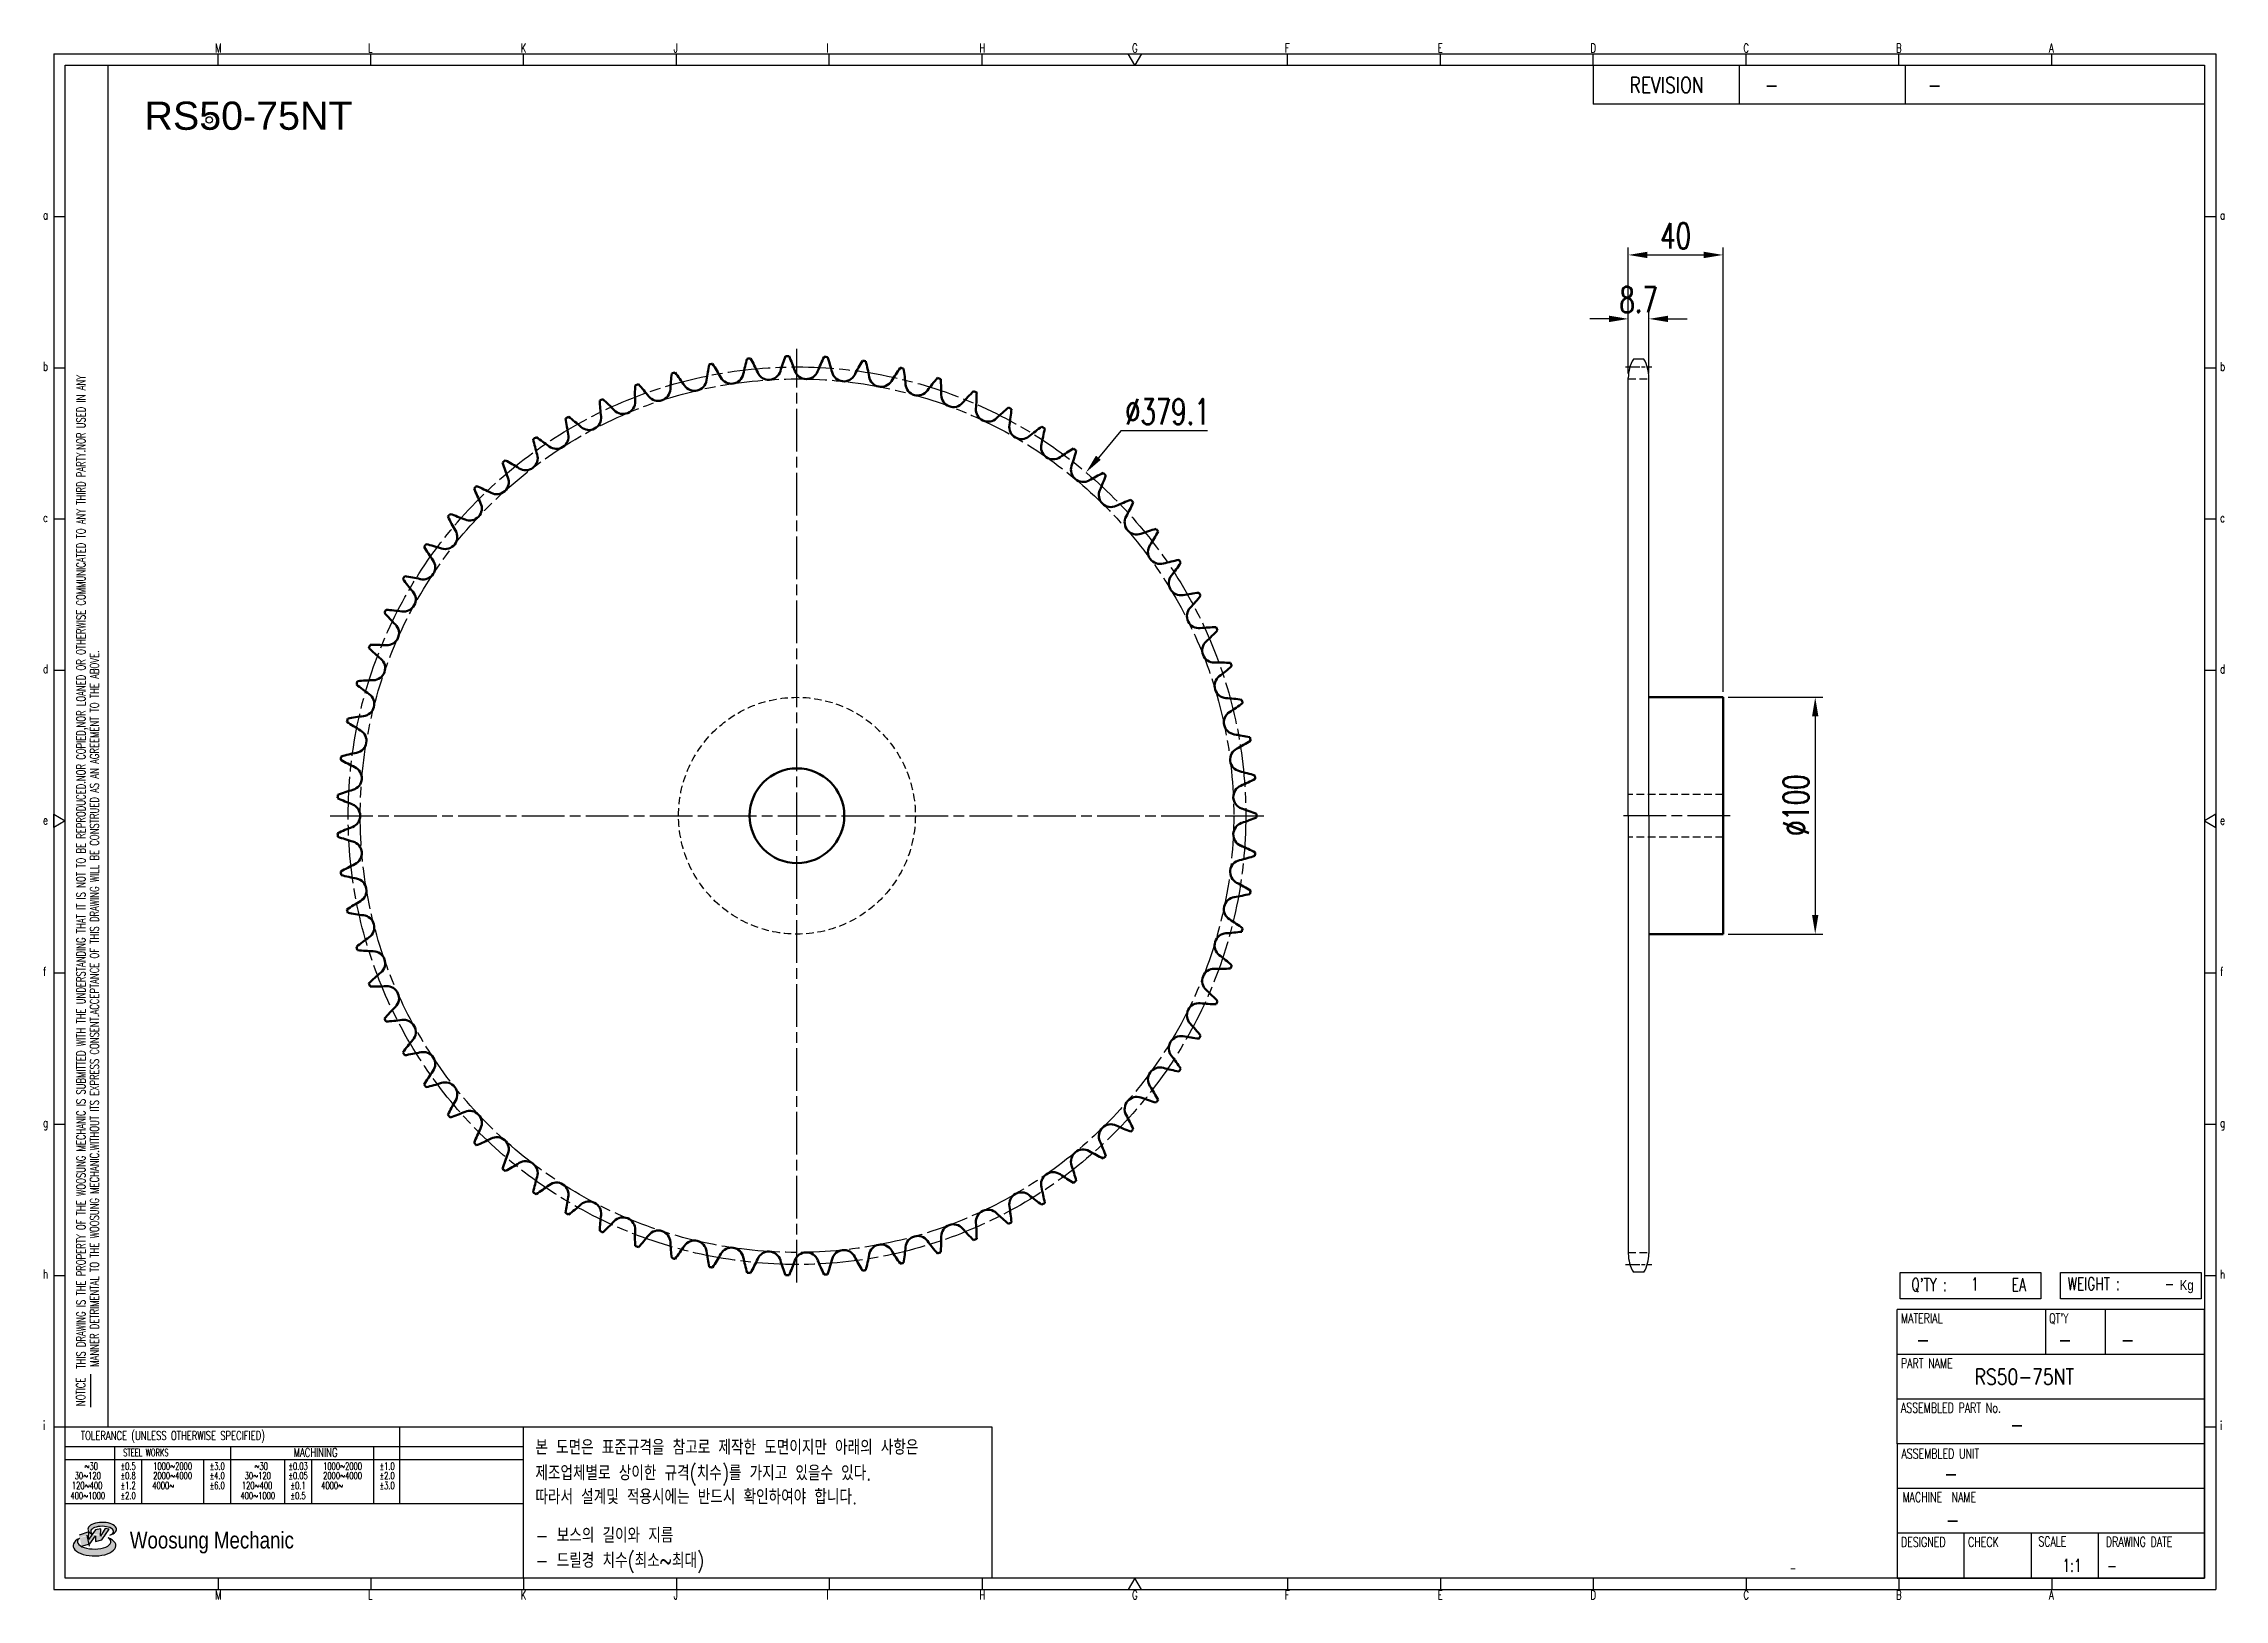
# Model space of a CAD drawing. Header units: millimetres. Extents: x 8305 to 9226, y 4748 to 5405.
import ezdxf
from ezdxf.enums import TextEntityAlignment as Align

# ---------------------------------------------------------------- set-up
doc = ezdxf.new("R2010")
doc.units = ezdxf.units.MM
for name, pattern in [('AM_ISO08W050', [18, 12, -1.5, 3, -1.5]), ('AM_ISO08W050x2', [9, 6, -0.75, 1.5, -0.75]), ('HIDDEN', [9.525, 6.35, -3.175])]:
    doc.linetypes.add(name, pattern=pattern)
for name, color, linetype, lineweight in [('20', 7, 'Continuous', 50), ('22', 30, 'AM_ISO08W050', 25), ('23', 40, 'AM_ISO08W050', 25), ('VIS', 7, 'Continuous', 50)]:
    doc.layers.add(name, color=color, linetype=linetype, lineweight=lineweight)
for name, color, linetype in [('HL', 2, 'HIDDEN'), ('S-DIM', 7, 'Continuous'), ('TITLE', 7, 'Continuous'), ('도면레이아웃', 7, 'Continuous')]:
    doc.layers.add(name, color=color, linetype=linetype)
doc.styles.add('HAN', font='ROMANS.shx', dxfattribs={"width": 0.7, "bigfont": 'whgtxt.shx'})
doc.styles.add('HKD_ST2', font='romans.shx', dxfattribs={"width": 0.7, "height": 4, "bigfont": '@extfont2.shx'})
doc.styles.add('HSG', font='SIMPLEX.shx', dxfattribs={"width": 0.7, "bigfont": 'HSG.shx'})
doc.styles.add('ROMANS', font='romans.shx', dxfattribs={"width": 0.7, "bigfont": 'whgtxt.shx'})
doc.styles.add('SLDTEXTSTYLE4', font='arial.ttf', dxfattribs={"width": 0.8})
doc.styles.get("Standard").update_dxf_attribs({"font": 'arial.ttf'})
doc.dimstyles.new('APP23', dxfattribs={"dimscale": 4.5, "dimtxt": 2.4, "dimasz": 1.8, "dimexe": 0.7, "dimexo": 0.5, "dimgap": 0.6, "dimtad": 1, "dimtoh": 1, "dimdec": 1, "dimrnd": 0.01, "dimzin": 9, "dimdsep": 46, "dimtxsty": 'HSG', "dimcen": 0, "dimclrd": 1, "dimclre": 1, "dimclrt": 256, "dimazin": 2, "dimtp": 1, "dimtm": 1, "dimtfac": 0.5, "dimtdec": 1, "dimtix": 1, "dimtofl": 0, "dimtmove": 0, "dimatfit": 3, "dimfxl": 0, "dimtvp": 1, "dimtolj": 2, "dimlwd": -1, "dimlwe": -1, "dimarcsym": 0})

# ---------------------------------------------------------------- blocks, each defined once
blk = doc.blocks.new('SUYWSHJH')
at = {"layer": '도면레이아웃'}
h = blk.add_hatch(color=10, dxfattribs=at)
h.paths.add_polyline_path([(1.544, 35.177), (1.554, 34.966), (1.779, 35.034), (2.054, 35.422), (1.908, 35.446), (1.728, 35.167), (1.741, 35.439), (1.547, 35.405), (1.292, 35.041), (1.295, 35.33), (0.943, 35.208), (1.03, 34.8), (1.336, 34.885)])
edge = h.paths.add_edge_path()
edge.add_ellipse((1.795, 35.421), major_axis=(-0.53, 0), ratio=0.487785, start_angle=122.36065, end_angle=403.39574)
edge.add_line((1.411, 35.244), (1.419, 35.261))
edge.add_ellipse((1.798, 35.344), major_axis=(-0.423, 0), ratio=0.444396, start_angle=131.58977, end_angle=386.19408, ccw=False)
edge = h.paths.add_edge_path()
edge.add_ellipse((1.512, 34.815), major_axis=(-0.793, 0), ratio=0.480113, start_angle=314.67633, end_angle=590.85213)
edge.add_ellipse((1.501, 34.958), major_axis=(-0.62, 0), ratio=0.43311, start_angle=331.7024, end_angle=574.42495, ccw=False)
for p, q in [((0, 90.118), (80.15, 90.118)), ((0, 90.118), (0, 33.191)), ((6.089, 89.693), (6.089, 90.118)), ((11.753, 89.693), (11.753, 90.118)), ((17.418, 89.693), (17.418, 90.118)), ((23.082, 89.693), (23.082, 90.118)), ((28.746, 89.693), (28.746, 90.118)), ((34.411, 89.693), (34.411, 90.118)), ((45.739, 89.693), (45.739, 90.118)), ((51.404, 89.693), (51.404, 90.118)), ((57.068, 89.693), (57.068, 90.118)), ((62.732, 89.693), (62.732, 90.118)), ((68.397, 89.693), (68.397, 90.118)), ((74.061, 89.693), (74.061, 90.118)), ((80.15, 90.118), (80.15, 33.191)), ((0, 84.085), (0.425, 84.085)), ((79.725, 84.085), (80.15, 84.085)), ((0, 78.478), (0.425, 78.478)), ((79.725, 78.478), (80.15, 78.478)), ((0, 72.87), (0.425, 72.87)), ((79.725, 72.87), (80.15, 72.87)), ((0, 67.262), (0.425, 67.262)), ((79.725, 67.262), (80.15, 67.262)), ((0, 56.047), (0.425, 56.047)), ((79.725, 56.047), (80.15, 56.047)), ((0, 50.439), (0.425, 50.439)), ((79.725, 50.439), (80.15, 50.439)), ((0, 44.832), (0.425, 44.832)), ((79.725, 44.832), (80.15, 44.832)), ((1.377, 39.947), (1.377, 41.174)), ((0, 39.224), (0.425, 39.224)), ((79.725, 39.224), (80.15, 39.224)), ((0, 33.191), (80.15, 33.191)), ((6.089, 33.616), (6.089, 33.191)), ((11.753, 33.616), (11.753, 33.191)), ((17.418, 33.616), (17.418, 33.191)), ((23.082, 33.616), (23.082, 33.191)), ((28.746, 33.616), (28.746, 33.191)), ((34.411, 33.616), (34.411, 33.191)), ((45.739, 33.616), (45.739, 33.191)), ((51.404, 33.616), (51.404, 33.191)), ((57.068, 33.616), (57.068, 33.191)), ((62.732, 33.616), (62.732, 33.191)), ((68.397, 33.616), (68.397, 33.191)), ((74.061, 33.616), (74.061, 33.191))]:
    blk.add_line(p, q)
at = {"color": 2}
for p, q in [((2.017, 39.224), (2.017, 89.693)), ((0.425, 39.224), (17.418, 39.224)), ((12.816, 39.224), (12.816, 36.382)), ((17.418, 33.616), (17.418, 39.224)), ((0.425, 38.487), (17.418, 38.487)), ((0.425, 38.012), (17.418, 38.012)), ((2.257, 38.487), (2.257, 36.382)), ((3.257, 38.012), (3.257, 36.382)), ((5.557, 38.012), (5.557, 36.382)), ((6.557, 38.5), (6.557, 36.382)), ((8.557, 38.012), (8.557, 36.382)), ((9.557, 38.026), (9.557, 36.382)), ((11.857, 38.487), (11.857, 36.382)), ((0.425, 36.382), (17.418, 36.382))]:
    blk.add_line(p, q, dxfattribs=at)
at = {"color": 6, "ltscale": 0.5}
for p, q in [((57.068, 89.693), (57.068, 88.246)), ((62.47, 89.693), (62.47, 88.246)), ((68.635, 89.693), (68.635, 88.246)), ((79.725, 88.246), (57.068, 88.246)), ((68.336, 38.59), (68.336, 43.563)), ((79.725, 43.563), (68.336, 43.563)), ((73.827, 43.563), (73.827, 41.905)), ((76.037, 43.563), (76.037, 41.905)), ((79.725, 38.59), (79.725, 43.563)), ((79.725, 41.905), (68.336, 41.905)), ((79.725, 40.248), (68.336, 40.248)), ((68.336, 38.59), (68.336, 33.616)), ((79.725, 38.59), (68.336, 38.59)), ((79.725, 33.616), (79.725, 38.59)), ((79.725, 36.932), (68.336, 36.932)), ((79.725, 35.274), (68.336, 35.274)), ((70.822, 33.616), (70.822, 35.274)), ((73.309, 33.616), (73.309, 35.274)), ((75.796, 33.616), (75.796, 35.274)), ((68.336, 33.616), (79.725, 33.616))]:
    blk.add_line(p, q, dxfattribs=at)
for points in [[(40.075, 89.693), (39.83, 90.118), (40.32, 90.118)], [(0.425, 89.693), (79.725, 89.693), (79.725, 33.616), (0.425, 33.616)], [(0.425, 61.679), (0, 61.433), (0, 61.924)], [(79.725, 61.679), (80.15, 61.433), (80.15, 61.924)], [(40.075, 33.616), (39.83, 33.191), (40.32, 33.191)]]:
    blk.add_lwpolyline(points, close=True)
at = {"layer": 'TITLE', "color": 20}
for p, q in [((68.449, 43.961), (68.449, 44.936)), ((68.449, 44.936), (73.654, 44.936)), ((73.654, 44.936), (73.654, 43.961)), ((74.39, 43.961), (74.39, 44.936)), ((74.39, 44.936), (79.595, 44.936)), ((79.595, 44.936), (79.595, 43.961)), ((73.654, 43.961), (68.449, 43.961)), ((79.595, 43.961), (74.39, 43.961))]:
    blk.add_line(p, q, dxfattribs=at)
at = {"layer": '도면레이아웃'}
for p, q in [((1.295, 35.33), (0.943, 35.208)), ((1.03, 34.8), (1.336, 34.885)), ((1.224, 35.208), (1.311, 34.8)), ((1.224, 35.208), (1.224, 35.208)), ((1.547, 35.405), (1.292, 35.041)), ((1.292, 35.041), (1.295, 35.33)), ((1.336, 34.885), (1.544, 35.177)), ((1.419, 35.261), (1.411, 35.244)), ((1.544, 35.177), (1.554, 34.966)), ((1.741, 35.439), (1.547, 35.405)), ((1.554, 34.966), (1.779, 35.034)), ((1.908, 35.446), (1.728, 35.167)), ((1.728, 35.167), (1.741, 35.439)), ((1.779, 35.034), (2.054, 35.422)), ((2.054, 35.422), (1.908, 35.446))]:
    blk.add_line(p, q, dxfattribs=at)
for centre, major_axis, ratio, start_param, end_param in [((1.795, 35.421), (-0.53, 0), 0.487785, 2.135596, 7.040584), ((1.512, 34.815), (-0.793, 0), 0.480113, 5.492138, 10.312315), ((1.501, 34.958), (-0.62, 0), 0.43311, 5.789299, 10.025607), ((1.798, 35.344), (-0.423, 0), 0.444396, 2.296675, 6.740358)]:
    blk.add_ellipse(centre, major_axis=major_axis, ratio=ratio, start_param=start_param, end_param=end_param, dxfattribs=at)
at = {"color": 4, "style": 'HKD_ST2', "width": 0.7}
for s, p in [('M', (5.988, 90.164)), ('L', (11.652, 90.164)), ('K', (17.316, 90.164)), ('J', (22.981, 90.164)), ('I', (28.645, 90.164)), ('H', (34.309, 90.164)), ('G', (39.974, 90.164)), ('F', (45.638, 90.164)), ('E', (51.302, 90.164)), ('D', (56.967, 90.164)), ('C', (62.631, 90.164)), ('B', (68.295, 90.164)), ('A', (73.96, 90.164)), ('a', (-0.395, 83.976)), ('a', (80.305, 83.97)), ('b', (-0.395, 78.368)), ('b', (80.305, 78.362)), ('c', (-0.395, 72.76)), ('c', (80.305, 72.754)), ('d', (-0.395, 67.153)), ('d', (80.305, 67.147)), ('e', (-0.395, 61.545)), ('e', (80.305, 61.539)), ('f', (-0.395, 55.937)), ('f', (80.305, 55.931)), ('g', (-0.395, 50.33)), ('g', (80.305, 50.324)), ('h', (-0.395, 44.722)), ('h', (80.305, 44.716)), ('i', (-0.395, 39.114)), ('i', (80.305, 39.108)), ('M', (5.988, 32.824)), ('L', (11.652, 32.824)), ('K', (17.316, 32.824)), ('J', (22.981, 32.824)), ('I', (28.645, 32.824)), ('H', (34.309, 32.824)), ('G', (39.974, 32.824)), ('F', (45.638, 32.824)), ('E', (51.302, 32.824)), ('D', (56.967, 32.824)), ('C', (62.631, 32.824)), ('B', (68.295, 32.824)), ('A', (73.96, 32.824))]:
    blk.add_text(s, height=0.326, dxfattribs=at).set_placement(p)
for s, height, style, width, p in [('REVISION', 0.5806, 'HAN', 0.8, (58.415, 88.664)), ('-', 0.581, 'HAN', 0.8, (63.426, 88.664)), ('-', 0.581, 'HAN', 0.8, (69.468, 88.664)), ("Q'TY : ", 0.4746, 'HKD_ST2', 0.7, (68.857, 44.253)), ('1', 0.475, 'HKD_ST2', 0.7, (71.071, 44.275)), ('EA', 0.4746, 'HKD_ST2', 0.7, (72.578, 44.253)), ('WEIGHT : ', 0.4746, 'HKD_ST2', 0.7, (74.65, 44.286)), ('-', 0.581, 'HAN', 0.8, (69.029, 42.157)), ('-', 0.581, 'HAN', 0.8, (74.289, 42.157)), ('-', 0.581, 'HAN', 0.8, (76.623, 42.157)), ('-', 0.581, 'HAN', 0.8, (72.515, 39.013)), ('-', 0.581, 'HAN', 0.8, (70.067, 37.189)), ('-', 0.581, 'HAN', 0.8, (70.126, 35.48)), ('1:1', 0.4746, 'HKD_ST2', 0.7, (74.458, 33.848)), ('-', 0.475, 'HKD_ST2', 0.7, (76.112, 33.837))]:
    blk.add_text(s, height=height, dxfattribs=dict(style=style, width=width)).set_placement(p)
at = {"color": 6, "style": 'HKD_ST2', "width": 0.7}
for s, p in [(' THIS DRAWING IS THE PROPERTY OF THE WOOSUNG MECHANIC IS SUBMITTED WITH THE UNDERSTANDING THAT IT IS NOT TO BE REPRODUCED.NOR COPIED,NOR LOANED OR OTHERWISE COMMUNICATED TO ANY THIRD PARTY.NOR USED IN ANY', (1.173, 41.217)), ('MANNER DETRIMENTAL TO THE WOOSUNG MECHANIC.WITHOUT ITS EXPRESS CONSENT.ACCEPTANCE OF THIS DRAWING WILL BE CONSTRUED AS AN AGREEMENT TO THE ABOVE.', (1.672, 41.447))]:
    blk.add_text(s, height=0.326266, rotation=90, dxfattribs=at).set_placement(p)
at = {"style": 'HKD_ST2', "width": 0.7}
blk.add_text('-', height=0.475, dxfattribs=at).set_placement((78.613, 44.286), align=Align.RIGHT)
at = {"color": 4, "style": 'HKD_ST2', "width": 0.7}
for s, height, p in [('MATERIAL', 0.3651, (68.474, 43.425)), ("QT'Y", 0.3651, (73.965, 43.425)), ('PART NAME', 0.3651, (68.474, 41.756)), ('ASSEMBLED PART No.', 0.36511, (68.474, 40.109)), ('ASSEMBLED UNIT', 0.36511, (68.49, 38.408)), ('MACHINE  NAME', 0.36511, (68.532, 36.794)), ('DESIGNED', 0.3651, (68.474, 35.136)), ('CHECK', 0.3651, (70.961, 35.136)), ('SCALE', 0.3651, (73.566, 35.153)), ('DRAWING DATE', 0.36511, (76.071, 35.141))]:
    blk.add_text(s, height=height, dxfattribs=at).set_placement(p, align=Align.TOP_LEFT)
at = {"style": 'HKD_ST2', "width": 0.7}
blk.add_text('NOTICE', height=0.3263, rotation=90, dxfattribs=at).set_placement((1.163, 39.988))
for s, height, style, width, p in [('TOLERANCE (UNLESS OTHERWISE SPECIFIED)', 0.32627, 'HKD_ST2', 0.7, (4.417, 38.896)), ('-', 0.326, 'ROMANS', 0.65, (64.469, 33.975))]:
    blk.add_text(s, height=height, dxfattribs=dict(style=style, width=width)).set_placement(p, align=Align.MIDDLE_CENTER)
at = {"color": 4, "style": 'HKD_ST2', "width": 0.7}
for s, height, p in [('STEEL WORKS', 0.26101, (3.416, 38.268)), ('MACHINING', 0.3263, (9.707, 38.27)), ('%%P0.5', 0.261, (2.757, 37.762)), ('%%P0.8', 0.261, (2.757, 37.411)), ('%%P3.0', 0.261, (6.057, 37.762)), ('%%P4.0', 0.261, (6.057, 37.411)), ('%%P0.03', 0.261, (9.057, 37.762)), ('%%P0.05', 0.261, (9.057, 37.411)), ('%%P1.0', 0.261, (12.357, 37.762)), ('%%P2.0', 0.261, (12.357, 37.411)), ('%%P1.2', 0.261, (2.757, 37.045)), ('%%P2.0', 0.261, (2.757, 36.67)), ('%%P6.0', 0.261, (6.057, 37.045)), ('%%P0.1', 0.261, (9.057, 37.045)), ('%%P0.5', 0.261, (9.057, 36.67)), ('%%P3.0', 0.261, (12.357, 37.045))]:
    blk.add_text(s, height=height, dxfattribs=at).set_placement(p, align=Align.MIDDLE)
for s, height, p in [('30%%126120', 0.261, (1.263, 37.411)), ('%%12630', 0.261, (1.389, 37.762)), ('2000%%1264000', 0.26101, (4.407, 37.411)), ('1000%%1262000', 0.26101, (4.407, 37.762)), ('30%%126120', 0.261, (7.563, 37.411)), ('%%12630', 0.261, (7.689, 37.762)), ('2000%%1264000', 0.26101, (10.707, 37.411)), ('1000%%1262000', 0.26101, (10.707, 37.762)), ('400%%1261000', 0.26101, (1.263, 36.67)), ('120%%126400', 0.26101, (1.237, 37.045)), ('4000%%126', 0.261, (4.061, 37.045)), ('400%%1261000', 0.26101, (7.563, 36.67)), ('120%%126400', 0.26101, (7.537, 37.045)), ('4000%%126', 0.261, (10.321, 37.045))]:
    blk.add_text(s, height=height, dxfattribs=at).set_placement(p, align=Align.MIDDLE_CENTER)
at = {"color": 1, "style": 'SLDTEXTSTYLE4', "width": 0.8}
blk.add_text('Woosung Mechanic', height=0.61957, dxfattribs=at).set_placement((2.822, 34.711))
at = {"layer": 'TITLE', "width": 0.8}
blk.add_text('Kg', height=0.3789, dxfattribs=at).set_placement((78.807, 44.286))
blk = doc.blocks.new('*D2')
at = {"layer": 'Defpoints', "color": 0, "transparency": 16777216}
for p in [(8745.45, 5223.55), (8501.26, 4933.58)]:
    blk.add_point(p, dxfattribs=at)
at = {"layer": 'S-DIM', "color": 1, "transparency": 16777216}
for p, q in [((8760.2, 5241.07), (8750.67, 5229.75)), ((8796.74, 5241.07), (8760.2, 5241.07))]:
    blk.add_line(p, q, dxfattribs=at)
blk.add_solid([(8749.64, 5230.62), (8751.7, 5228.88), (8745.45, 5223.55)], dxfattribs=at)
at = {"layer": 'S-DIM', "transparency": 16777216, "insert": (8779.82, 5249.17), "char_height": 10.8, "attachment_point": 5, "style": 'HSG'}
blk.add_mtext('\\A2;∅379.1', dxfattribs=at)
blk = doc.blocks.new('*D3')
at = {"layer": 'Defpoints', "color": 0, "transparency": 16777216}
for p in [(8983.19, 5288.39), (8974.49, 5263.03), (8983.19, 5263.03)]:
    blk.add_point(p, dxfattribs=at)
at = {"layer": 'S-DIM', "color": 1, "transparency": 16777216}
for p, q in [((8966.39, 5288.39), (8958.29, 5288.39)), ((8974.49, 5265.28), (8974.49, 5291.54)), ((8983.19, 5265.28), (8983.19, 5291.54)), ((8991.29, 5288.39), (8999.39, 5288.39))]:
    blk.add_line(p, q, dxfattribs=at)
for points in [[(8966.39, 5289.74), (8966.39, 5287.04), (8974.49, 5288.39)], [(8991.29, 5289.74), (8991.29, 5287.04), (8983.19, 5288.39)]]:
    blk.add_solid(points, dxfattribs=at)
at = {"layer": 'S-DIM', "transparency": 16777216, "insert": (8978.84, 5296.49), "char_height": 10.8, "attachment_point": 5, "style": 'HSG'}
blk.add_mtext('\\A2;8.7', dxfattribs=at)
blk = doc.blocks.new('*D4')
at = {"layer": 'Defpoints', "color": 0, "transparency": 16777216}
for p in [(9014.49, 5315.39), (8974.49, 5263.03), (9014.49, 5128.56)]:
    blk.add_point(p, dxfattribs=at)
at = {"layer": 'S-DIM', "color": 1, "transparency": 16777216}
for p, q in [((8974.49, 5265.28), (8974.49, 5318.54)), ((8982.59, 5315.39), (9006.39, 5315.39)), ((9014.49, 5130.81), (9014.49, 5318.54))]:
    blk.add_line(p, q, dxfattribs=at)
for points in [[(8982.59, 5316.74), (8982.59, 5314.04), (8974.49, 5315.39)], [(9006.39, 5316.74), (9006.39, 5314.04), (9014.49, 5315.39)]]:
    blk.add_solid(points, dxfattribs=at)
at = {"layer": 'S-DIM', "transparency": 16777216, "insert": (8994.49, 5323.49), "char_height": 10.8, "attachment_point": 5, "style": 'HSG'}
blk.add_mtext('\\A2;40', dxfattribs=at)
blk = doc.blocks.new('*D5')
at = {"layer": 'Defpoints', "color": 0, "transparency": 16777216}
for p in [(9014.49, 5128.56), (9014.49, 5028.56), (9053.44, 5028.56)]:
    blk.add_point(p, dxfattribs=at)
at = {"layer": 'S-DIM', "color": 1, "transparency": 16777216}
for p, q in [((9016.74, 5128.56), (9056.59, 5128.56)), ((9053.44, 5120.46), (9053.44, 5036.66)), ((9016.74, 5028.56), (9056.59, 5028.56))]:
    blk.add_line(p, q, dxfattribs=at)
for points in [[(9052.09, 5120.46), (9054.79, 5120.46), (9053.44, 5128.56)], [(9052.09, 5036.66), (9054.79, 5036.66), (9053.44, 5028.56)]]:
    blk.add_solid(points, dxfattribs=at)
at = {"layer": 'S-DIM', "transparency": 16777216, "insert": (9045.34, 5082.97), "char_height": 10.8, "attachment_point": 5, "rotation": 90, "style": 'HSG'}
blk.add_mtext('\\A2;%%c100', dxfattribs=at)

msp = doc.modelspace()

# ---------------------------------------------------------------- linework, layer by layer
for p, q in [((8981.07, 5271.42), (8976.62, 5271.42)), ((8974.49, 5078.56), (8974.49, 5263.49)), ((8983.19, 5078.56), (8983.19, 5263.49)), ((8974.49, 5078.56), (8974.49, 4893.64)), ((8983.19, 5078.56), (8983.19, 4893.64)), ((8981.07, 4885.71), (8976.62, 4885.71))]:
    msp.add_line(p, q)
at = {"color": 4}
msp.add_lwpolyline([(8507.91, 4820.5), (8705.72, 4820.5), (8705.72, 4756.6), (8507.91, 4756.6)], close=True, dxfattribs=at)
msp.add_circle((8375.14, 5372.4), 1.38)
for centre, start, end in [((8990.37, 5263.49), 150, 180), ((8967.32, 5263.49), 0, 30), ((8990.37, 4893.64), 180, 210), ((8967.32, 4893.64), 330, 0)]:
    msp.add_arc(centre, 15.87, start, end)
at = {"layer": '20'}
msp.add_circle((8623.36, 5078.56), 20, dxfattribs=at)
for centre, radius, start, end in [((8678.25, 5250.4), 93.88, 168.49232, 172.6), ((8623.36, 5078.56), 194.15, 100.58277, 101.01723), ((8509.06, 5218.13), 93.88, 29, 33.10768), ((8692.43, 5245.21), 93.88, 163.69232, 167.8), ((8623.36, 5078.56), 194.15, 95.78277, 96.21723), ((8521.14, 5227.2), 93.88, 24.2, 28.30768), ((8706.14, 5238.84), 93.88, 158.89232, 163), ((8623.36, 5078.56), 194.15, 90.98277, 91.41723), ((8533.94, 5235.24), 93.88, 19.4, 23.50768), ((8719.26, 5231.35), 93.88, 154.09232, 158.2), ((8623.36, 5078.56), 194.15, 86.18277, 86.61723), ((8547.36, 5242.17), 93.88, 14.6, 18.70768), ((8731.71, 5222.79), 93.88, 149.29232, 153.4), ((8623.36, 5078.56), 194.15, 81.38277, 81.81723), ((8561.32, 5247.95), 93.88, 9.8, 13.90768), ((8648.82, 5257.15), 93.88, 178.09232, 182.2), ((8623.36, 5078.56), 194.15, 110.18277, 110.61723), ((8487.39, 5197.11), 93.88, 38.6, 42.70768), ((8663.68, 5254.39), 93.88, 173.29232, 177.4), ((8623.36, 5078.56), 194.15, 105.38277, 105.81723), ((8497.79, 5208.08), 93.88, 33.8, 37.90768), ((8580.06, 5263.16), 5.13, 213.8, 352.6), ((8595.66, 5266.13), 5.13, 209, 347.8), ((8611.45, 5267.79), 5.13, 204.2, 343), ((8627.33, 5268.12), 5.13, 199.4, 338.2), ((8643.18, 5267.13), 5.13, 194.6, 333.4), ((8658.88, 5264.81), 5.13, 189.8, 328.6), ((8743.39, 5213.22), 93.88, 144.49232, 148.6), ((8623.36, 5078.56), 194.15, 76.58277, 77.01723), ((8575.71, 5252.55), 93.88, 5, 9.10768), ((8674.34, 5261.18), 5.13, 185, 323.8), ((8754.24, 5202.7), 93.88, 139.69232, 143.8), ((8623.36, 5078.56), 194.15, 71.78277, 72.21723), ((8590.44, 5255.93), 93.88, 0.2, 4.30768), ((8623.36, 5078.56), 194.15, 114.98277, 115.41723), ((8633.79, 5258.65), 93.88, 182.89232, 187), ((8477.95, 5185.32), 93.88, 43.4, 47.50768), ((8549.88, 5253.35), 5.13, 223.4, 2.2), ((8564.77, 5258.88), 5.13, 218.6, 357.4), ((8689.45, 5256.27), 5.13, 180.2, 319), ((8764.17, 5191.32), 93.88, 134.89232, 139), ((8623.36, 5078.56), 194.15, 66.98277, 67.41723), ((8704.09, 5250.12), 5.13, 175.4, 314.2), ((8605.39, 5258.06), 93.88, 355.4, 359.50768), ((8773.11, 5179.14), 93.88, 130.09232, 134.2), ((8623.36, 5078.56), 194.15, 62.18277, 62.61723), ((8620.48, 5258.93), 93.88, 350.6, 354.70768), ((8623.36, 5078.56), 194.15, 119.78277, 120.21723), ((8618.68, 5258.9), 93.88, 187.69232, 191.8), ((8469.52, 5172.78), 93.88, 48.2, 52.30768), ((8535.52, 5246.59), 5.13, 228.2, 7), ((8718.16, 5242.76), 5.13, 170.6, 309.4), ((8781, 5166.26), 93.88, 125.29232, 129.4), ((8635.58, 5258.54), 93.88, 345.8, 349.90768), ((8623.36, 5078.56), 194.15, 57.38277, 57.81723), ((8623.36, 5078.56), 194.15, 124.58277, 125.01723), ((8603.61, 5257.87), 93.88, 192.49232, 196.6), ((8462.18, 5159.58), 93.88, 53, 57.10768), ((8521.76, 5238.65), 5.13, 233, 11.8), ((8731.56, 5234.25), 5.13, 165.8, 304.6), ((8787.79, 5152.76), 93.88, 120.49232, 124.6), ((8650.6, 5256.89), 93.88, 341, 345.10768), ((8623.36, 5078.56), 194.15, 52.58277, 53.01723), ((8623.36, 5078.56), 194.15, 129.38277, 129.81723), ((8588.67, 5255.59), 93.88, 197.29232, 201.4), ((8455.97, 5145.81), 93.88, 57.8, 61.90768), ((8508.73, 5229.59), 5.13, 237.8, 16.6), ((8744.21, 5224.65), 5.13, 161, 299.8), ((8793.42, 5138.74), 93.88, 115.69232, 119.8), ((8623.36, 5078.56), 194.15, 47.78277, 48.21723), ((8623.36, 5078.56), 194.15, 134.18277, 134.61723), ((8573.98, 5252.07), 93.88, 202.09232, 206.2), ((8450.93, 5131.56), 93.88, 62.6, 66.70768), ((8496.49, 5219.46), 5.13, 242.6, 21.4), ((8756.01, 5214.03), 5.13, 156.2, 295), ((8665.42, 5253.98), 93.88, 336.2, 340.30768), ((8623.36, 5078.56), 194.15, 138.98277, 139.41723), ((8559.64, 5247.33), 93.88, 206.89232, 211), ((8447.1, 5116.95), 93.88, 67.4, 71.50768), ((8485.14, 5208.35), 5.13, 247.4, 26.2), ((8797.86, 5124.3), 93.88, 110.89232, 115), ((8766.88, 5202.45), 5.13, 151.4, 290.2), ((8679.96, 5249.85), 93.88, 331.4, 335.50768), ((8623.36, 5078.56), 194.15, 42.98277, 43.41723), ((8474.77, 5196.33), 5.13, 252.2, 31), ((8801.07, 5109.53), 93.88, 106.09232, 110.2), ((8694.09, 5244.51), 93.88, 326.6, 330.70768), ((8623.36, 5078.56), 194.15, 38.18277, 38.61723), ((8465.44, 5183.49), 5.13, 257, 35.8), ((8623.36, 5078.56), 194.15, 143.78277, 144.21723), ((8545.74, 5241.4), 93.88, 211.69232, 215.8), ((8444.5, 5102.06), 93.88, 72.2, 76.30768), ((8776.75, 5190.01), 5.13, 146.6, 285.4), ((8803.04, 5094.55), 93.88, 101.29232, 105.4), ((8623.36, 5078.56), 194.15, 33.38277, 33.81723), ((8623.36, 5078.56), 194.15, 148.58277, 149.01723), ((8532.38, 5234.34), 93.88, 216.49232, 220.6), ((8443.16, 5087.02), 93.88, 77, 81.10768), ((8785.53, 5176.78), 5.13, 141.8, 280.6), ((8707.73, 5238.01), 93.88, 321.8, 325.90768), ((8457.21, 5169.9), 5.13, 261.8, 40.6), ((8803.75, 5079.46), 93.88, 96.49232, 100.6), ((8720.77, 5230.39), 93.88, 317, 321.10768), ((8623.36, 5078.56), 194.15, 28.58277, 29.01723), ((8623.36, 5078.56), 194.15, 153.38277, 153.81723), ((8519.67, 5226.18), 93.88, 221.29232, 225.4), ((8443.09, 5071.91), 93.88, 81.8, 85.90768), ((8450.15, 5155.68), 5.13, 266.6, 45.4), ((8793.18, 5162.87), 5.13, 137, 275.8), ((8803.19, 5064.36), 93.88, 91.69232, 95.8), ((8623.36, 5078.56), 194.15, 23.78277, 24.21723), ((8623.36, 5078.56), 194.15, 158.18277, 158.61723), ((8507.68, 5216.98), 93.88, 226.09232, 230.2), ((8444.28, 5056.85), 93.88, 86.6, 90.70768), ((8799.64, 5148.36), 5.13, 132.2, 271), ((8733.14, 5221.71), 93.88, 312.2, 316.30768), ((8444.3, 5140.92), 5.13, 271.4, 50.2), ((8801.37, 5049.37), 93.88, 86.89232, 91), ((8744.73, 5212.02), 93.88, 307.4, 311.50768), ((8623.36, 5078.56), 194.15, 18.98277, 19.41723), ((8623.36, 5078.56), 194.15, 162.98277, 163.41723), ((8496.5, 5206.82), 93.88, 230.89232, 235), ((8446.72, 5041.94), 93.88, 91.4, 95.50768), ((8804.87, 5133.36), 5.13, 127.4, 266.2), ((8439.71, 5125.72), 5.13, 276.2, 55), ((8808.81, 5117.98), 5.13, 122.6, 261.4), ((8798.3, 5034.57), 93.88, 82.09232, 86.2), ((8755.47, 5201.4), 93.88, 302.6, 306.70768), ((8623.36, 5078.56), 194.15, 14.18277, 14.61723), ((8623.36, 5078.56), 194.15, 167.78277, 168.21723), ((8486.22, 5195.75), 93.88, 235.69232, 239.8), ((8450.41, 5027.29), 93.88, 96.2, 100.30768), ((8436.41, 5110.18), 5.13, 281, 59.8), ((8794.01, 5020.09), 93.88, 77.29232, 81.4), ((8623.36, 5078.56), 194.15, 172.58277, 173.01723), ((8455.3, 5012.99), 93.88, 101, 105.10768), ((8811.46, 5102.33), 5.13, 117.8, 256.6), ((8765.29, 5189.91), 93.88, 297.8, 301.90768), ((8623.36, 5078.56), 194.15, 9.38277, 9.81723), ((8476.89, 5183.87), 93.88, 240.49232, 244.6), ((8434.42, 5094.43), 5.13, 285.8, 64.6), ((8788.52, 5006.01), 93.88, 72.49232, 76.6), ((8774.11, 5177.64), 93.88, 293, 297.10768), ((8623.36, 5078.56), 194.15, 4.58277, 5.01723), ((8623.36, 5078.56), 194.15, 177.38277, 177.81723), ((8468.59, 5171.24), 93.88, 245.29232, 249.4), ((8461.38, 4999.16), 93.88, 105.8, 109.90768), ((8812.79, 5086.5), 5.13, 113, 251.8), ((8433.76, 5078.56), 5.13, 290.6, 69.4), ((8812.79, 5070.62), 5.13, 108.2, 247), ((8781.87, 4992.45), 93.88, 67.69232, 71.8), ((8781.87, 5164.68), 93.88, 288.2, 292.30768), ((8623.36, 5078.56), 194.15, 359.78277, 0.21723), ((8468.59, 4985.89), 93.88, 110.6, 114.70768), ((8623.36, 5078.56), 194.15, 182.18277, 182.61723), ((8461.38, 5157.97), 93.88, 250.09232, 254.2), ((8434.42, 5062.7), 5.13, 295.4, 74.2), ((8476.89, 4973.26), 93.88, 115.4, 119.50768), ((8811.46, 5054.8), 5.13, 103.4, 242.2), ((8788.52, 5151.11), 93.88, 283.4, 287.50768), ((8774.11, 4979.49), 93.88, 62.89232, 67), ((8623.36, 5078.56), 194.15, 354.98277, 355.41723), ((8623.36, 5078.56), 194.15, 186.98277, 187.41723), ((8455.3, 5144.14), 93.88, 254.89232, 259), ((8436.41, 5046.95), 5.13, 300.2, 79), ((8765.29, 4967.22), 93.88, 58.09232, 62.2), ((8486.22, 4961.37), 93.88, 120.2, 124.30768), ((8623.36, 5078.56), 194.15, 191.78277, 192.21723), ((8808.81, 5039.14), 5.13, 98.6, 237.4), ((8794.01, 5137.04), 93.88, 278.6, 282.70768), ((8623.36, 5078.56), 194.15, 350.18277, 350.61723), ((8450.41, 5129.84), 93.88, 259.69232, 263.8), ((8439.71, 5031.41), 5.13, 305, 83.8), ((8798.3, 5122.56), 93.88, 273.8, 277.90768), ((8755.47, 4955.73), 93.88, 53.29232, 57.4), ((8623.36, 5078.56), 194.15, 345.38277, 345.81723), ((8496.5, 4950.31), 93.88, 125, 129.10768), ((8623.36, 5078.56), 194.15, 196.58277, 197.01723), ((8446.72, 5115.19), 93.88, 264.49232, 268.6), ((8444.3, 5016.21), 5.13, 309.8, 88.6), ((8804.87, 5023.76), 5.13, 93.8, 232.6), ((8507.68, 4940.14), 93.88, 129.8, 133.90768), ((8799.64, 5008.77), 5.13, 89, 227.8), ((8801.37, 5107.76), 93.88, 269, 273.10768), ((8744.73, 4945.11), 93.88, 48.49232, 52.6), ((8623.36, 5078.56), 194.15, 340.58277, 341.01723), ((8623.36, 5078.56), 194.15, 201.38277, 201.81723), ((8444.28, 5100.28), 93.88, 269.29232, 273.4), ((8450.15, 5001.45), 5.13, 314.6, 93.4), ((8733.14, 4935.42), 93.88, 43.69232, 47.8), ((8519.67, 4930.95), 93.88, 134.6, 138.70768), ((8623.36, 5078.56), 194.15, 206.18277, 206.61723), ((8457.21, 4987.22), 5.13, 319.4, 98.2), ((8793.18, 4994.26), 5.13, 84.2, 223), ((8803.19, 5092.76), 93.88, 264.2, 268.30768), ((8623.36, 5078.56), 194.15, 335.78277, 336.21723), ((8443.09, 5085.22), 93.88, 274.09232, 278.2), ((8532.38, 4922.79), 93.88, 139.4, 143.50768), ((8785.53, 4980.35), 5.13, 79.4, 218.2), ((8803.75, 5077.67), 93.88, 259.4, 263.50768), ((8720.77, 4926.74), 93.88, 38.89232, 43), ((8623.36, 5078.56), 194.15, 330.98277, 331.41723), ((8623.36, 5078.56), 194.15, 210.98277, 211.41723), ((8443.16, 5070.11), 93.88, 278.89232, 283), ((8465.44, 4973.64), 5.13, 324.2, 103), ((8707.73, 4919.12), 93.88, 34.09232, 38.2), ((8545.74, 4915.73), 93.88, 144.2, 148.30768), ((8623.36, 5078.56), 194.15, 215.78277, 216.21723), ((8444.5, 5055.06), 93.88, 283.69232, 287.8), ((8474.77, 4960.79), 5.13, 329, 107.8), ((8776.75, 4967.12), 5.13, 74.6, 213.4), ((8803.04, 5062.57), 93.88, 254.6, 258.70768), ((8623.36, 5078.56), 194.15, 326.18277, 326.61723), ((8559.64, 4909.8), 93.88, 149, 153.10768), ((8766.88, 4954.68), 5.13, 69.8, 208.6), ((8801.07, 5047.6), 93.88, 249.8, 253.90768), ((8694.09, 4912.62), 93.88, 29.29232, 33.4), ((8623.36, 5078.56), 194.15, 321.38277, 321.81723), ((8623.36, 5078.56), 194.15, 220.58277, 221.01723), ((8447.1, 5040.18), 93.88, 288.49232, 292.6), ((8485.14, 4948.77), 5.13, 333.8, 112.6), ((8573.98, 4905.06), 93.88, 153.8, 157.90768), ((8756.01, 4943.1), 5.13, 65, 203.8), ((8797.86, 5032.83), 93.88, 245, 249.10768), ((8679.96, 4907.28), 93.88, 24.49232, 28.6), ((8623.36, 5078.56), 194.15, 225.38277, 225.81723), ((8450.93, 5025.57), 93.88, 293.29232, 297.4), ((8496.49, 4937.66), 5.13, 338.6, 117.4), ((8744.21, 4932.48), 5.13, 60.2, 199), ((8665.42, 4903.15), 93.88, 19.69232, 23.8), ((8623.36, 5078.56), 194.15, 316.58277, 317.01723), ((8588.67, 4901.54), 93.88, 158.6, 162.70768), ((8623.36, 5078.56), 194.15, 230.18277, 230.61723), ((8455.97, 5011.32), 93.88, 298.09232, 302.2), ((8508.73, 4927.54), 5.13, 343.4, 122.2), ((8731.56, 4922.87), 5.13, 55.4, 194.2), ((8650.6, 4900.24), 93.88, 14.89232, 19), ((8793.42, 5018.39), 93.88, 240.2, 244.30768), ((8623.36, 5078.56), 194.15, 311.78277, 312.21723), ((8603.61, 4899.26), 93.88, 163.4, 167.50768), ((8623.36, 5078.56), 194.15, 234.98277, 235.41723), ((8462.18, 4997.55), 93.88, 302.89232, 307), ((8521.76, 4918.48), 5.13, 348.2, 127), ((8718.16, 4914.37), 5.13, 50.6, 189.4), ((8635.58, 4898.59), 93.88, 10.09232, 14.2), ((8787.79, 5004.37), 93.88, 235.4, 239.50768), ((8623.36, 5078.56), 194.15, 306.98277, 307.41723), ((8618.68, 4898.23), 93.88, 168.2, 172.30768), ((8623.36, 5078.56), 194.15, 239.78277, 240.21723), ((8469.52, 4984.35), 93.88, 307.69232, 311.8), ((8535.52, 4910.54), 5.13, 353, 131.8), ((8633.79, 4898.47), 93.88, 173, 177.10768), ((8704.09, 4907.01), 5.13, 45.8, 184.6), ((8773.11, 4977.99), 93.88, 225.8, 229.90768), ((8620.48, 4898.2), 93.88, 5.29232, 9.4), ((8781, 4990.87), 93.88, 230.6, 234.70768), ((8623.36, 5078.56), 194.15, 302.18277, 302.61723), ((8623.36, 5078.56), 194.15, 244.58277, 245.01723), ((8477.95, 4971.81), 93.88, 312.49232, 316.6), ((8549.88, 4903.78), 5.13, 357.8, 136.6), ((8648.82, 4899.98), 93.88, 177.8, 181.90768), ((8487.39, 4960.01), 93.88, 317.29232, 321.4), ((8564.77, 4898.24), 5.13, 2.6, 141.4), ((8674.34, 4895.95), 5.13, 36.2, 175), ((8590.44, 4901.2), 93.88, 355.69232, 359.8), ((8689.45, 4900.86), 5.13, 41, 179.8), ((8764.17, 4965.81), 93.88, 221, 225.10768), ((8605.39, 4899.07), 93.88, 0.49232, 4.6), ((8623.36, 5078.56), 194.15, 297.38277, 297.81723), ((8623.36, 5078.56), 194.15, 249.38277, 249.81723), ((8663.68, 4902.74), 93.88, 182.6, 186.70768), ((8623.36, 5078.56), 194.15, 254.18277, 254.61723), ((8497.79, 4949.05), 93.88, 322.09232, 326.2), ((8580.06, 4893.97), 5.13, 7.4, 146.2), ((8678.25, 4906.73), 93.88, 187.4, 191.50768), ((8509.06, 4939), 93.88, 326.89232, 331), ((8595.66, 4891), 5.13, 12.2, 151), ((8692.43, 4911.92), 93.88, 192.2, 196.30768), ((8521.14, 4929.92), 93.88, 331.69232, 335.8), ((8611.45, 4889.34), 5.13, 17, 155.8), ((8627.33, 4889.01), 5.13, 21.8, 160.6), ((8547.36, 4914.96), 93.88, 341.29232, 345.4), ((8643.18, 4890), 5.13, 26.6, 165.4), ((8731.71, 4934.34), 93.88, 206.6, 210.70768), ((8561.32, 4909.17), 93.88, 346.09232, 350.2), ((8658.88, 4892.32), 5.13, 31.4, 170.2), ((8743.39, 4943.91), 93.88, 211.4, 215.50768), ((8575.71, 4904.58), 93.88, 350.89232, 355), ((8754.24, 4954.42), 93.88, 216.2, 220.30768), ((8623.36, 5078.56), 194.15, 287.78277, 288.21723), ((8623.36, 5078.56), 194.15, 292.58277, 293.01723), ((8623.36, 5078.56), 194.15, 258.98277, 259.41723), ((8623.36, 5078.56), 194.15, 263.78277, 264.21723), ((8706.14, 4918.29), 93.88, 197, 201.10768), ((8623.36, 5078.56), 194.15, 268.58277, 269.01723), ((8533.94, 4921.89), 93.88, 336.49232, 340.6), ((8719.26, 4925.77), 93.88, 201.8, 205.90768), ((8623.36, 5078.56), 194.15, 273.38277, 273.81723), ((8623.36, 5078.56), 194.15, 278.18277, 278.61723), ((8623.36, 5078.56), 194.15, 282.98277, 283.41723)]:
    msp.add_arc(centre, radius, start, end, dxfattribs=at)
at = {"layer": '22', "linetype": 'AM_ISO08W050x2'}
for p, q in [((8973.31, 5268.11), (8984.37, 5268.11)), ((8973.31, 4889.02), (8984.37, 4889.02))]:
    msp.add_line(p, q, dxfattribs=at)
at = {"layer": '23', "color": 4, "linetype": 'AM_ISO08W050x2', "ltscale": 3}
for p, q in [((8623.36, 4881.42), (8623.36, 5275.71)), ((8426.21, 5078.56), (8820.5, 5078.56)), ((9017.52, 5078.56), (8971.46, 5078.56))]:
    msp.add_line(p, q, dxfattribs=at)
for radius in [189.55, 184.47]:
    msp.add_circle((8623.36, 5078.56), radius, dxfattribs=at)
at = {"layer": 'HL', "ltscale": 0.5}
for p, q in [((8974.49, 5263.03), (8983.19, 5263.03)), ((9014.49, 5087.56), (8974.49, 5087.56)), ((9014.49, 5069.56), (8974.49, 5069.56)), ((8974.49, 4894.1), (8983.19, 4894.1))]:
    msp.add_line(p, q, dxfattribs=at)
msp.add_circle((8623.36, 5078.56), 50, dxfattribs=at)
at = {"layer": 'VIS'}
for p, q in [((9014.49, 5128.56), (8983.19, 5128.56)), ((9014.49, 5128.56), (9014.49, 5028.56)), ((9014.49, 5028.56), (8983.19, 5028.56))]:
    msp.add_line(p, q, dxfattribs=at)

# ---------------------------------------------------------------- block references
at = {"xscale": 11.3944784564014, "yscale": 11.3944784564014, "zscale": 11.3944784564014}
msp.add_blockref('SUYWSHJH', (8309.44, 4373.56), dxfattribs=at)

# ---------------------------------------------------------------- texts
at = {"color": 2}
msp.add_text('RS50-75NT', height=11.906, dxfattribs=at).set_placement((8347.8, 5368.25))
at = {"style": 'HAN', "width": 0.8}
msp.add_text('RS50-75NT', height=6.616, dxfattribs=at).set_placement((9120.81, 4838.29))
at = {"color": 4, "style": 'HAN', "width": 0.8}
for s, p in [('본 도면은 표준규격을 참고로 제작한 도면이지만 아래의 사항은', (8512.87, 4808.67)), ('제조업체별로 상이한 규격(치수)를 가지고 있을수 있다.', (8512.87, 4797.82)), ('따라서 설계및 적용시에는 반드시 확인하여야 합니다.', (8512.87, 4787.75)), ('- 보스의 길이와 지름', (8512.87, 4771.51)), ('- 드릴경 치수(최소~최대)', (8512.87, 4760.86))]:
    msp.add_text(s, height=6.2597, dxfattribs=at).set_placement(p)

# ---------------------------------------------------------------- dimensions: what is measured, and where the dimension line sits
at = {"layer": 'S-DIM'}
dim = msp.add_linear_dim(base=(9014.49, 5315.39), p1=(8974.49, 5263.03), p2=(9014.49, 5128.56), dimstyle='APP23', dxfattribs=at)
dim.commit()
dim.dimension.update_dxf_attribs({"geometry": '*D4', "text_midpoint": (8994.49, 5323.49)})
dim = msp.add_linear_dim(base=(8983.19, 5288.39), p1=(8974.49, 5263.03), p2=(8983.19, 5263.03), dimstyle='APP23', dxfattribs=at)
dim.commit()
dim.dimension.update_dxf_attribs({"geometry": '*D3', "text_midpoint": (8978.84, 5288.39), "dimtype": 128})
at = {"layer": 'S-DIM', "color": 3}
dim = msp.add_diameter_dim_2p(p1=(8501.26, 4933.58), p2=(8745.45, 5223.55), dimstyle='APP23', dxfattribs=at)
dim.commit()
dim.dimension.update_dxf_attribs({"geometry": '*D2', "text_midpoint": (8779.82, 5241.07), "dimtype": 131})
at = {"layer": 'S-DIM'}
dim = msp.add_linear_dim(base=(9053.44, 5028.56), p1=(9014.49, 5128.56), p2=(9014.49, 5028.56), angle=90, text='%%c<>', dimstyle='APP23', dxfattribs=at)
dim.commit()
dim.dimension.update_dxf_attribs({"geometry": '*D5', "text_midpoint": (9053.44, 5082.97), "dimtype": 128})

doc.saveas('drawing.dxf')
